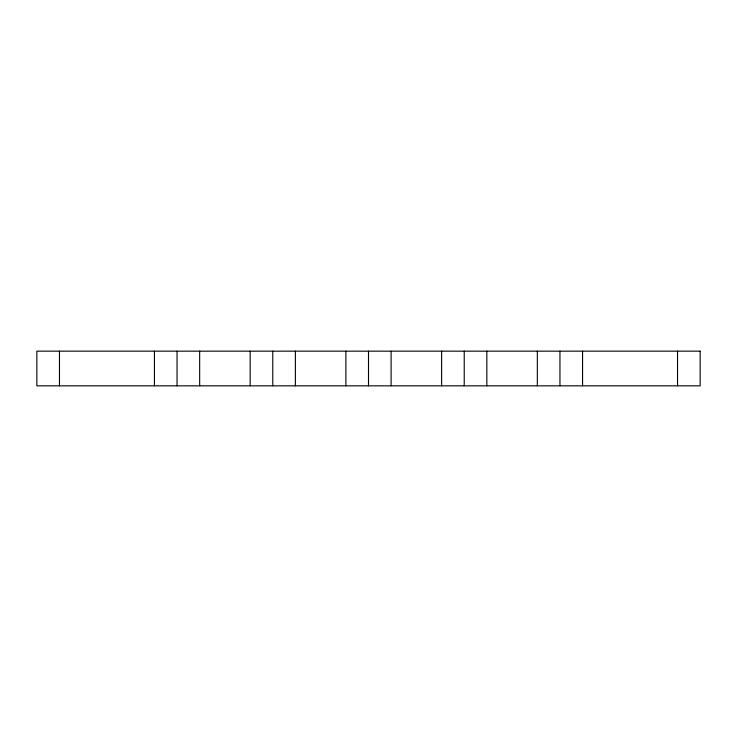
<?xml version="1.0" encoding="UTF-8"?>
<svg xmlns="http://www.w3.org/2000/svg" width="737" height="737" viewBox="0 0 737 737"><rect width="100%" height="100%" fill="white"/><g stroke="black" fill="none" stroke-linecap="round" stroke-linejoin="round"><path stroke-width="1.11" d="M677.533 351.162L677.533 385.838M582.562 351.162L582.562 385.838M559.954 351.162L559.954 385.838M537.337 351.162L537.337 385.838M486.835 351.162L486.835 385.838M464.227 351.162L464.227 385.838M441.61 351.162L441.61 385.838M391.117 351.162L391.117 385.838M368.5 351.162L368.5 385.838M345.883 351.162L345.883 385.838M295.39 351.162L295.39 385.838M272.773 351.162L272.773 385.838M250.165 351.162L250.165 385.838M199.663 351.162L199.663 385.838M177.046 351.162L177.046 385.838M154.438 351.162L154.438 385.838M59.467 351.162L59.467 385.838M700.15 351.162L36.85 351.162L36.85 385.838L700.15 385.838L700.15 351.162"/></g></svg>
